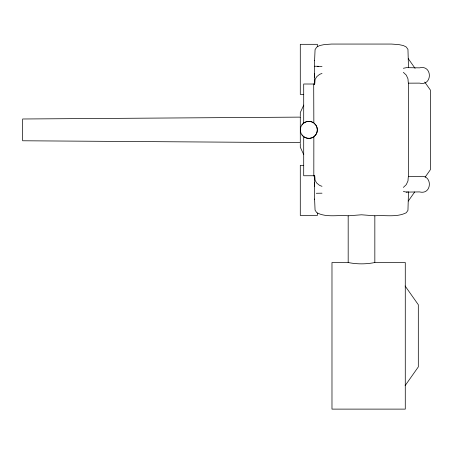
<?xml version="1.0" encoding="UTF-8"?>
<svg xmlns="http://www.w3.org/2000/svg" width="453" height="453" viewBox="0 0 453 453"><rect width="100%" height="100%" fill="white"/><g stroke="black" fill="none" stroke-linecap="round" stroke-linejoin="round"><path stroke-width="0.68" d="M314.609 182.219L314.62 186.336M314.62 73.426L314.609 77.548M314.597 199.054L315.067 210.135L316.726 212.633C326.2 217.802 337.91 214.779 348.181 215.798L361.511 214.796L374.835 215.798C385.169 214.909 396.675 217.621 406.296 212.734L407.955 210.351L408.493 191.71M314.659 82.112L313.703 84.671L313.85 122.973L311.471 121.755L308.833 121.342L306.188 121.755L303.81 122.973L301.919 124.858M408.487 83.165L419.535 83.12C432.626 86.455 432.626 64.519 419.535 67.854L406.432 67.65L403.368 68.284M408.476 176.67L419.535 176.642C432.626 173.306 432.626 195.249 419.535 191.913L406.432 192.112L403.368 191.477M314.524 60.481L314.609 84.507A9.275 0.396 -88 0 0 314.96 81.251L315.067 79.518L316.726 76.699L319.654 74.315L322.009 73.454M303.753 105.073L300.288 112.582L300.288 116.359M408.283 201.07L414.699 191.959M425.135 177.151L430.35 169.75L430.35 90.017L424.733 82.044M405.101 385.662L418.312 366.913L418.312 304.722L405.101 285.973M403.368 187.423L406.296 184.614L407.989 180.889A7.831 0.334 -88 0 1 408.447 176.472M314.524 136.121C318.233 133.063 318.233 126.698 314.524 123.646M408.493 67.508L407.955 49.411L406.296 47.027L403.368 45.549L398.804 44.598L391.454 44.06L331.568 44.06L324.218 44.598L319.654 45.549L316.726 47.129L315.067 49.626L314.597 60.708M374.835 262.519C366.126 264.297 356.896 264.297 348.181 262.519L331.981 262.519L331.981 409.116L405.276 409.116L405.276 262.519L374.835 262.519L374.835 215.798M406.432 192.112L407.315 191.902M313.821 84.02L303.703 84.009L303.703 123.074M317.287 66.365L322.009 66.574M322.009 193.188L316.307 193.272M303.703 94.428L300.288 94.428L300.288 44.315L317.372 44.315L317.372 46.699M303.703 165.334L300.288 165.334L300.288 215.452L317.372 215.452L317.372 213.063M314.524 66.234L318.414 66.291M314.659 177.65L313.821 175.741L303.703 175.758L303.703 136.687M322.009 186.313L319.654 185.447L316.726 183.063L315.084 180.266L314.96 178.51A9.275 0.396 88 0 0 314.62 175.254L314.524 199.286M301.919 134.903C304.62 138.601 310.141 139.473 313.85 136.795L313.821 175.741M403.368 72.344L406.296 75.147L407.989 78.879A7.831 0.334 88 0 0 408.447 83.29M408.283 58.692L415.101 68.375M303.753 154.694L300.288 147.18L300.288 143.408M408.493 83.227L408.493 176.54M348.181 215.798L348.181 262.519M300.288 117.117L22.65 118.992L22.65 140.775L300.288 142.65L300.288 117.117M304.558 137.282A8.545 8.545 0 0 0 317.372 129.881A8.545 8.545 0 0 0 304.558 122.486A8.545 8.545 0 0 0 304.558 137.282"/></g></svg>
